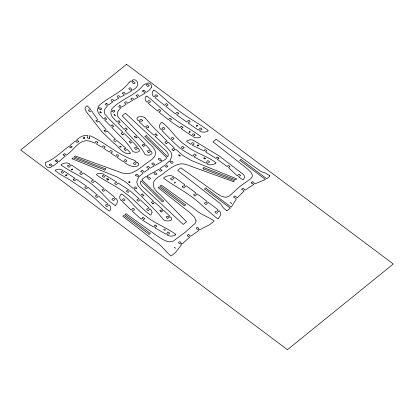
<?xml version="1.0" encoding="UTF-8"?>
<svg xmlns="http://www.w3.org/2000/svg" width="414" height="414" viewBox="0 0 414 414"><rect width="100%" height="100%" fill="white"/><g stroke="black" fill="none" stroke-linecap="round" stroke-linejoin="round"><path stroke-width="0.62" d="M108.623 179.453L108.566 179.614A1.946 1.408 18 0 1 108.282 179.909L108.178 179.961A2.406 1.744 18 0 1 108.002 180.043L107.971 180.043M71.518 169.605L71.534 169.517A2.36 1.708 18 0 1 71.622 169.383L71.684 169.316M65.531 175.246L65.676 175.417A2.831 2.049 18 0 0 65.821 175.52L65.935 175.598A3.436 2.489 18 0 1 66.074 175.696M189.979 132.252L190.01 131.776M114.104 114.719L114.29 115.283A1.221 0.885 18 0 0 114.606 115.532L114.973 115.672A0.637 0.461 18 0 0 115.537 115.506A0.626 0.455 18 0 0 115.506 115.123M107.283 179.629L107.604 179.179M197.209 125.432L197.059 125.758A0.554 0.404 18 0 0 196.759 125.675M197.24 145.635L197.613 146.007A0.756 0.549 18 0 0 197.778 146.08L198.058 145.992A0.538 0.388 18 0 0 198.094 145.857M151.467 87.188C152.166 84.44 149.211 82.003 146.654 83.323C146.701 84.86 151.607 85.258 147.876 86.438C146.437 86.51 147.125 84.078 145.283 83.892L145.009 84.037A16.296 11.804 18 0 0 143.741 84.839A15.039 10.893 18 0 0 143.104 85.336C134.954 95.841 120.619 99.184 111.915 108.841A20.54 14.878 18 0 0 111.506 109.694C112.153 111.169 114.388 109.684 114.745 110.936M89.3 137.805L89.615 135.761A10.464 7.576 18 0 1 91.044 136.134C105.622 142.996 117.83 154.624 133.334 159.861A20.126 14.573 18 0 1 134.752 160.57A18.526 13.419 18 0 1 136.025 161.315C135.43 163.137 130.99 162.692 134.788 164.513C136.222 164.974 135.404 162.2 137.401 162.267C142.023 165.781 134.188 167.722 131.362 166.055A12.353 8.942 18 0 1 130.265 165.693L129.225 165.264A17.647 12.777 18 0 1 127.874 164.575A31.122 22.537 18 0 1 127.124 164.161L124.697 162.686C124.278 161.067 127.693 161.683 126.746 160.528C124.329 158.055 124.95 160.803 123.274 161.765L116.732 157.222C117.773 156.011 120.334 156.301 117.157 154.707C115.848 154.153 116.919 156.347 115.377 156.244L110.761 152.978C110.574 151.891 113.11 152.559 112.163 151.54C110.052 149.464 110.476 150.991 109.348 152.047L103.578 148.207C104.69 147.167 106.47 147.193 103.526 145.883C102.258 145.371 103.386 147.239 102.144 147.286L96.514 144.031L97.316 142.809L97.947 142.726L97.709 142.214M120.226 146.623L120.526 147.037A0.937 0.678 18 0 0 120.748 147.089L121.147 146.913A1.584 1.149 18 0 0 121.178 146.753A1.025 0.74 18 0 0 121.136 146.634L121.012 146.484A0.538 0.388 18 0 0 120.862 146.401L120.37 146.396M151.462 87.23L150.541 88.875L148.616 90.749A32.287 23.381 18 0 1 146.903 92.001C145.402 93.367 145.112 89.998 143.782 90.2M105.601 168.912L105.291 168.415L104.69 168.56L74.168 156.839L75.224 155.943L121.53 172.752C132.118 176.985 141.158 166.485 149.257 161.325C158.127 155.964 156.973 149.837 149.263 143.642L122.161 115.796L125.483 113.167L162.459 147.7A79.617 57.655 18 0 1 164.612 149.645C166.48 151.338 169.631 154.029 167.722 156.777L146.872 136.341L146.908 135.839L146.235 135.714M203.103 168.7L203.414 169.197L204.014 169.052L234.536 180.768L233.48 181.663L187.175 164.855C176.581 160.616 167.546 171.122 159.442 176.276C150.577 181.642 151.731 187.77 159.442 193.964L186.543 221.811L183.221 224.44L146.256 189.912A79.617 57.655 18 0 1 144.103 187.966C142.23 186.274 139.078 183.583 140.993 180.835L161.838 201.271C161.289 203.057 165.465 200.567 163.095 200.588L142.157 180.059M100.793 112.153L100.623 111.775A0.668 0.481 18 0 0 100.276 111.661L99.955 111.847A4.74 3.431 18 0 0 99.841 111.946L99.676 112.096A5.858 4.238 18 0 0 100.328 112.577A4.642 3.364 18 0 0 100.654 112.825L100.918 113.012L101.383 112.577A0.543 0.393 18 0 0 101.404 112.437L100.861 112.184M100.975 109.679C103.05 107.05 98.542 108.52 97.927 107.159A10.003 7.245 18 0 1 98.403 106.196C107.604 97.207 121.426 93.186 129.209 82.319M114.719 110.983L113.819 112.282L111.102 110.895C109.617 115.656 114.259 118.865 116.996 121.944C118.347 122.316 117.892 120.158 119.035 120.914M105.575 168.959L105.047 170.133L104.488 170.216L104.178 169.724L73.076 157.781L71.953 158.738L117.328 177.083L125.344 181.798L132.961 188.308C134.503 187.847 135.243 185.42 136.661 188.137C136.993 189.358 134.25 187.904 134.141 189.41L140.33 195.32C142.038 195.76 141.309 193.359 142.571 194.094M203.129 168.653L203.657 167.479L204.216 167.396L204.526 167.887L235.628 179.831L236.751 178.874L191.377 160.528L183.361 155.814L175.743 149.304C174.04 148.828 174.392 151.322 173.145 150.618M119.812 146.747L119.848 146.696A1.413 1.025 18 0 1 119.982 146.577L120.205 146.484M119.786 146.81L119.951 147.203M100.975 109.674C99.795 110.3 99.158 107.78 97.611 108.385C96.809 112.882 100.778 115.982 103.516 118.859C104.804 119.206 104.354 117.11 105.477 117.871M146.142 96.291C144.398 98.04 145.112 100.923 147.001 102.274C148.486 101.363 148.279 99.163 150.365 101.627C151.006 102.791 148.067 101.787 148.274 103.319L157.584 111.019C158.598 110.057 158.94 108.38 160.622 110.548C161.512 111.671 158.655 110.776 158.862 112.065L168.296 119.667C169.295 118.699 169.647 117.048 171.318 119.211C172.214 120.314 169.445 119.439 169.631 120.665L179.759 127.703C181.275 127.843 180.281 125.654 181.57 126.239M84.472 138.229L84.549 138.126A2.111 1.532 18 0 0 84.632 138.007A1.263 0.916 18 0 0 84.632 137.541A0.678 0.492 18 0 0 84.461 137.432L84.151 137.257A2.976 2.153 18 0 1 83.995 137.174M135.544 175.138C135.58 176.421 138.519 175.738 138.809 177.378A25.673 18.594 18 0 0 137.722 179.06L136.755 181.994L137.572 184.913A7.017 5.082 18 0 0 138.064 185.824L142.851 191.315L153.625 201.349L151.338 202.192L152.559 203.662M83.954 137.153L83.349 138.183M153.547 90.283C151.633 92.006 151.715 95.184 153.832 96.731C155.581 95.919 155.271 93.217 157.486 95.857M121.116 194.171C119.191 195.905 119.201 199.108 121.338 200.686C122.886 199.91 122.968 197.193 124.961 199.739C125.773 200.956 122.29 200.117 122.565 201.768L131.145 210.069C132.573 209.189 132.361 207.026 134.4 209.417C135.254 210.597 132.061 209.681 132.335 211.181L141.236 219.208L142.799 217.945M65.707 175.06L65.717 175.05A0.823 0.595 18 0 1 65.842 174.941M72.031 147.011C72.341 145.847 69.93 146.861 69.909 145.5L75.519 140.915L77.123 142.499L78.551 141.593M115.646 205.22L117.002 203.346L117.462 201.509A5.475 3.964 18 0 0 115.879 198.332C114.15 199.02 114.114 202.115 112.034 199.455C111.237 198.213 114.875 199.005 114.611 197.281L105.322 189.555C104.142 190.471 103.893 192.463 102.113 190.171C101.228 189.012 104.307 189.933 104.049 188.51L94.671 180.866C93.378 181.834 93.46 183.666 91.504 181.348C90.821 180.219 93.512 181.234 93.336 179.867L83.157 172.871C81.915 173.761 81.703 175.862 79.886 173.528C78.996 172.384 82.003 173.3 81.765 171.919L71.487 165C69.712 165.662 69.681 168.865 67.575 166.174C66.768 164.943 70.359 165.755 70.085 164.053A5.47 3.959 18 0 0 65.955 162.945L63.616 163.37L61.262 164.493A0.724 0.528 18 0 0 61.339 165.258C71.969 172.736 84.528 177.451 94.32 186.279A214.706 155.483 18 0 1 98.729 190.078L110.233 201.861L114.642 205.163A0.724 0.528 18 0 0 115.641 205.225M78.593 141.567C78.95 140.449 76.549 141.288 76.569 140.056C79.607 137.158 83.504 134.747 87.892 135.507L87.602 137.407L87.126 137.862L89.465 138.514L89.719 138.198L89.3 137.805M218.261 218.416C220.398 216.594 221.873 212.993 219.358 210.819C217.303 211.347 217.314 215.161 215.073 212.304C214.348 211.021 218.245 211.616 218.069 209.789L208.371 202.399C206.426 203.119 206.777 206.239 204.48 203.471C203.936 202.265 207.202 203.114 207.047 201.39L197.343 194.016C195.589 194.828 195.894 197.545 193.674 194.896C193.1 193.711 196.189 194.652 196.003 193.012L186.155 185.751C184.199 186.466 184.556 189.607 182.253 186.833M55.44 160.725L55.512 161.243L56.18 161.289M197.706 145.045L197.68 145.361M128.407 181.958A2.976 2.153 18 0 1 128.578 182.025L128.645 182.056A1.651 1.195 18 0 0 128.961 182.165L129.039 182.082A4.626 3.348 18 0 1 129.427 181.777A1.299 0.942 18 0 0 129.308 181.57L129.251 181.492A2.246 1.625 18 0 1 129.158 181.358M135.569 175.122C137.189 172.405 137.94 176.343 139.627 176.348L143.099 173.031L141.562 171.681L140.889 171.593L140.874 171.08L142.483 170.283L144.181 172.183L148.885 168.99L147.415 167.644L146.742 167.546L146.768 167.023L148.393 166.283L150.091 168.255L154.199 165.895C154.039 164.43 149.48 164.058 153.118 162.909C154.52 162.769 153.708 165.082 155.462 165.202L161.45 161.869C161.377 160.042 158.05 160.223 158.164 158.955C160.477 156.388 160.616 160.927 162.671 161.144C163.809 160.14 166.852 159.043 166.578 157.579L145.614 137.024L144.941 136.899L144.916 136.444L146.178 135.745M218.225 158.583L217.355 159.39L227.234 166.645L228.083 165.336L229.993 166.449L230.034 166.909L229.372 166.899L228.512 167.701L237.377 175.903C238.583 174.822 238.34 173.047 240.456 175.282C241.207 176.39 238.402 175.515 238.676 176.938L242.568 179.588A0.73 0.528 18 0 0 243.556 179.604L244.462 177.156A5.511 3.99 18 0 0 243.38 174.47L218.877 155.716L193.219 140.279A5.501 3.985 18 0 0 189.715 139.839L186.843 140.926A0.73 0.528 18 0 0 186.988 141.712L190.89 144.372C192.194 143.363 191.863 141.365 194 143.627C194.968 144.703 192.101 143.958 192.375 145.236L203.921 150.944L204.785 150.147L204.666 149.63L205.246 149.589L206.922 150.919L205.432 151.788L215.963 158.438C217.159 158.433 216.149 156.585 217.381 157.129M106.258 103.35C102.698 105.192 109.11 104.814 107.122 106.377A32.385 23.453 18 0 0 106.605 106.931L105.296 108.463A14.029 10.159 18 0 0 104.654 109.741L104.23 112.075L104.866 114.254L109.612 119.47L123.118 132.49L121.059 133.215L122.28 134.679M119.646 105.606L118.637 106.812L120.862 107.971C117.819 110.191 115.542 114.942 118.916 117.892C124.557 124.045 130.741 129.67 136.636 135.575C136.584 136.899 134.053 135.58 134.478 136.755M71.974 147.053L70.603 147.979L68.864 146.359C61.246 151.897 54.4 159.349 45.416 162.536C44.676 164.384 46.104 166.531 47.75 167.375A2.867 2.075 18 0 0 48.469 167.629L49.576 167.753L51.595 166.946C51.848 165.434 48.826 165.833 49.313 164.705M179.666 156.228L179.888 156.047M197.328 145.495L197.685 145.495M107.371 178.351L106.403 179.133A1.563 1.133 18 0 0 106.382 178.92M189.069 132.221L189.591 131.797A1.801 1.304 18 0 0 189.7 131.699L189.99 131.502M178.408 155.291L178.812 154.965A1.449 1.051 18 0 1 179.024 154.815M179.252 155.545L179.604 155.26A5.429 3.933 18 0 1 180.095 155.617L180.25 155.742M204.785 159.059L205.753 158.277A1.563 1.133 18 0 0 205.779 158.49L205.794 158.521M163.525 229.775L164.493 228.994A1.563 1.133 18 0 0 164.518 229.206L164.534 229.237M164.493 230.5L165.46 229.718A1.563 1.133 18 0 0 165.486 229.93L165.496 229.946M231.167 203.605L231.685 203.186M179.966 155.99L180.038 155.928A6.484 4.699 18 0 0 180.25 155.742M142.587 90.951C142.23 92.115 145.195 91.623 145.06 93.155L139.295 96.54L137.852 94.677L136.159 95.38L136.128 95.888L136.796 96.007L138.053 97.243L133.857 99.629C132.946 96.493 128.402 98.708 132.62 100.338L127.574 103.298C126.71 100.229 122.166 102.563 126.368 104.038L121.902 107.097C120.5 107.314 120.893 105.115 119.677 105.575M55.466 160.71L56.501 159.902M106.284 103.324L106.947 103.34L107.06 103.857L108.634 104.939L112.841 101.818C108.592 100.323 113.131 97.947 114.031 101.057L118.999 98.046C114.745 96.426 119.341 94.118 120.2 97.306L124.423 94.972L123.061 93.642L122.394 93.517L122.425 93.015L124.117 92.312L125.685 94.294L131.559 90.951C131.398 89.584 126.487 89.026 130.012 87.773C131.45 87.654 130.917 90.097 132.754 90.2L134.659 88.881A22.905 16.586 18 0 0 135.89 87.866L136.636 87.033A12.57 9.103 18 0 0 137.096 86.319C139.435 83.297 135.792 77.899 132.164 80.238C132.087 81.77 137.624 82.671 133.82 83.778C132.335 83.778 132.858 81.216 130.927 80.942A19.354 14.014 18 0 0 129.215 82.319M63.906 155.1L63.321 155.121L63.068 154.665L64.512 153.584L66.312 155.188C73.578 150.712 78.986 139.057 88.793 140.946A13.957 10.107 18 0 1 90.687 141.443L93.166 142.457A27.412 19.851 18 0 1 94.076 142.856L94.961 143.265C95.841 141.914 95.179 140.31 97.668 142.199M251.924 183.091L251.334 183.102L251.096 182.652L252.649 181.601L255.06 183.78L265.457 179.464L240.565 160.844C238.278 161.191 241.823 158.096 241.626 159.99L266.694 178.744L269.68 176.328A0.73 0.528 18 0 0 269.55 175.562M143.72 90.252L142.664 90.914M56.521 159.887C57.805 159.514 57.318 161.812 58.86 161.672L65.314 156.088L63.927 155.084M215.72 163.24C213.101 165 209.505 165.533 206.736 163.804C207.393 162.024 211.797 162.583 208.04 160.673C206.664 160.259 206.99 163.049 205.385 162.987L193.938 156.854C194.839 155.41 198.197 155.871 194.777 154.096C193.4 153.573 194.301 156.156 192.427 155.995L181.637 149.49C181.441 147.839 184.603 148.761 184.002 147.575M175.531 234.862C173.036 236.477 169.652 236.601 167.132 234.961C168.074 233.455 171.572 233.827 168.146 232.068C166.894 231.359 167.618 234.376 165.688 234.055L154.701 227.705C155.814 226.479 158.484 226.737 155.353 225.102M207.937 130.974C205.453 132.563 202.11 132.635 199.626 131.01C199.336 129.406 202.731 130.296 201.887 129.09C199.89 126.534 199.802 129.292 198.239 130.058L188.122 123.005C187.863 121.571 190.952 122.497 190.067 121.338C188.225 118.968 188.028 121.167 186.745 122.042L176.742 114.901C176.509 113.539 179.485 114.455 178.594 113.317C176.835 111.035 176.561 112.981 175.407 113.902L165.854 106.398C165.584 104.939 168.721 105.865 167.841 104.701C166.024 102.356 165.802 104.483 164.56 105.368L155.115 97.776C154.919 96.12 158.081 97.042 157.48 95.857M72.072 169.036L72.171 168.995A0.75 0.543 18 0 1 72.388 169.005L72.419 169.016A2.841 2.06 18 0 1 72.605 169.098L72.657 169.14A0.559 0.404 18 0 1 72.817 169.429L72.729 169.611A0.549 0.398 18 0 1 72.61 169.693L72.497 169.74A1.433 1.04 18 0 1 72.29 169.724A1.159 0.838 18 0 1 72.072 169.631L71.839 169.228M49.328 164.7C51.388 162.588 51.465 165.574 52.821 166.226L57.815 162.531L56.19 161.284M155.436 134.327L153.863 135.171L146.09 128.242C146.225 126.746 149.035 128.154 148.724 126.938M153.268 203.284L154.841 202.436L162.614 209.37C162.423 210.85 159.711 209.468 159.98 210.674M122.989 134.302L124.283 133.608L131.523 140.708L129.121 141.5L130.286 142.97M136.304 137.489L137.784 136.698L144.833 143.855C144.74 145.314 141.945 143.881 142.318 145.107M197.794 144.962L198.037 144.921A0.999 0.724 18 0 1 198.285 145.014L198.342 145.05A1.273 0.921 18 0 1 198.575 145.242L198.658 145.33A0.517 0.378 18 0 1 198.673 145.464L198.415 145.687A1.728 1.252 18 0 1 198.182 145.697M107.666 179.153L107.956 179.039A0.869 0.631 18 0 1 108.163 179.008A0.766 0.554 18 0 1 108.421 179.127L108.52 179.205A1.299 0.942 18 0 1 108.623 179.334L108.634 179.36M196.686 125.701L196.484 125.799A1.63 1.18 18 0 1 196.381 125.965L196.381 126.037A0.543 0.393 18 0 0 196.464 126.223L196.707 126.446A0.921 0.668 18 0 0 196.94 126.539L197.162 126.518M130.043 153.382C122.772 155.188 118.72 146.049 113.591 143.001L101.979 131.787L86.148 111.501L84.999 108.603L85.408 107.226L86.614 105.974A0.724 0.523 18 0 1 87.608 106.16L90.599 109.425L89.207 110.072L88.534 109.917L88.461 110.414L89.854 111.759L91.561 110.641L92.089 111.459A212.791 154.096 18 0 0 94.439 114.994L97.89 119.858L96.679 120.422L96.007 120.267L95.934 120.764L97.414 122.125L98.832 121.085L106.196 129.825C106.062 131.026 103.764 129.598 104.142 130.777M175.143 248.126L175.179 248.121A1.563 1.133 18 0 1 175.432 248.141L174.232 247.225M107.816 180.064L107.671 180.043A0.637 0.461 18 0 1 107.402 179.883L107.278 179.717M71.979 170.071L71.694 169.937A0.678 0.492 18 0 1 71.539 169.776L71.508 169.719M204.599 157.429L204.563 157.418A0.559 0.404 18 0 0 204.314 157.449A0.652 0.471 18 0 0 204.195 157.662L204.231 158.288M174.491 183.247L174.511 183.252A0.559 0.404 18 0 0 174.765 183.221A0.652 0.471 18 0 0 174.884 183.009L174.827 182.305A0.942 0.683 18 0 1 174.801 182.067M174.822 182.072L175.577 182.615M189.928 132.361L189.115 131.766M231.172 202.891L230.282 202.601A6.593 4.771 18 0 0 230.127 202.555M129.406 182.351L129.639 182.439A4.973 3.602 18 0 1 129.867 182.527M218.225 158.583C219.767 159.085 218.25 156.937 217.464 157.201M155.343 225.102C153.961 224.548 155.152 227.022 153.227 226.82L142.571 220.207L144.134 218.944L144.895 218.799L143.218 217.376L142.664 217.479L142.794 217.94M269.493 175.546L265.85 173.243L261.462 171.67A9.382 6.795 18 0 1 260.23 170.992L216.144 139.27L212.967 141.842L247.22 168.721L250.925 172.198L252.395 175.091L252.359 176.359L250.879 178.61L240.084 186.326L229.537 195.884L226.706 197.121L225.081 197.199L221.309 196.169L216.698 193.421L180.856 167.83L177.678 170.402L220.119 203.45A9.382 6.795 18 0 1 221.04 204.381L223.234 207.735L226.334 210.483M179.029 154.82L179.319 155.033A3.783 2.738 18 0 1 179.598 155.255M251.929 183.091L253.766 184.463L245.145 190.104L243.101 188.199L241.641 189.12L241.719 189.638L242.387 189.684L244.089 190.963L237.175 197.887L235.012 195.874L233.496 196.857L233.62 197.323L234.288 197.364L236.353 198.917L231.219 207.171L206.348 188.541C206.539 186.652 203 189.741 205.287 189.4L230.344 208.164L227.333 210.602A0.73 0.528 18 0 1 226.401 210.535M197.374 125.421L197.83 125.763M194.818 134.907C192.707 132.402 192.934 134.71 191.397 135.601L181.151 128.661L183.086 127.574L181.575 126.239M203.497 158.055L204.252 158.603A0.942 0.683 18 0 0 204.247 158.386L204.252 158.386M184.007 147.57C181.772 144.905 182.093 147.705 180.302 148.491L171.531 140.351C172.343 138.773 176.1 139.29 172.55 137.458C171.194 136.905 172.152 139.383 170.371 139.213L162.05 130.545C161.998 129.121 165.388 129.572 164.917 128.397C162.593 125.571 162.956 128.837 160.942 129.525C158.593 127.693 159.276 124.257 161.325 122.508A0.724 0.528 18 0 1 162.324 122.565C171.029 129.049 176.214 139.316 185.601 145.242C194.518 152.89 206.358 155.555 215.616 162.459A0.724 0.528 18 0 1 215.73 163.23M73.314 179.717C75.001 181.901 75.338 180.188 76.367 179.231L86.557 186.217C86.723 187.397 84.026 186.538 84.922 187.63C86.557 189.762 86.945 188.194 87.897 187.216L97.259 194.875C96.064 195.915 93.885 195.781 96.819 197.307C98.087 197.897 97.109 195.817 98.527 195.925L107.681 203.755C107.956 205.24 104.773 204.319 105.648 205.494C107.474 207.849 107.681 205.691 108.949 204.806C110.843 206.167 111.547 209.07 109.772 210.809A0.724 0.523 18 0 1 108.804 210.762L104.38 207.455L94.578 198.073L85.098 190.186L69.511 179.671A199.683 144.605 18 0 0 64.387 176.643L59.926 174.175L55.512 170.873A0.724 0.523 18 0 1 55.414 170.113C57.794 168.689 60.894 169.016 63.156 170.532C63.42 171.976 60.309 171.049 61.189 172.214C63.052 174.61 63.233 172.333 64.558 171.474L74.965 178.289C75.11 179.547 72.564 178.579 73.257 179.671M166.133 143.518C167.391 144.253 166.671 141.852 168.374 142.292L174.563 148.202L171.945 149.133L173.109 150.577M126.047 128.097C124.862 127.362 125.395 129.603 123.952 129.24L118.093 123.087L120.236 122.399L119.066 120.955M112.53 124.992C111.335 124.241 112.044 126.405 110.579 126.058L104.628 119.998L106.672 119.356L105.508 117.912M122.301 134.695L122.968 134.824L123.01 134.322M152.575 203.672L153.247 203.802L153.289 203.3M194.818 134.907C195.48 136.056 192.577 135.052 192.789 136.553C195.051 138.064 198.14 138.385 200.526 136.972A0.73 0.528 18 0 0 200.423 136.185C191.346 129.53 181.223 124.381 172.291 117.472C163.385 111.04 155.824 102.977 147.156 96.307A0.73 0.528 18 0 0 146.173 96.26M182.258 186.828C181.699 185.632 184.97 186.476 184.81 184.763L174.946 177.508C172.861 178.015 172.871 181.896 170.615 179.024C169.885 177.746 173.756 178.362 173.569 176.545C170.449 174.729 166.588 175.795 163.799 177.735A0.73 0.528 18 0 0 163.908 178.47C172.99 185.193 183.174 190.3 192.194 197.142C201.033 203.647 208.49 211.808 217.236 218.39A0.724 0.528 18 0 0 218.23 218.447M143.399 146.245C144.631 146.98 144.274 144.517 145.925 145.003L150.453 150.199C149.485 151.343 145.516 149.754 148.228 152.378M130.306 142.996C131.507 143.751 131.098 141.386 132.646 141.847L137.438 147.099C136.439 148.165 132.791 146.592 135.471 149.221C136.604 150.127 136.811 147.601 138.374 148.316L139.425 150.184L139.27 150.991A2.888 2.091 18 0 1 138.938 151.452C137.143 152.719 134.54 152.414 132.677 151.431C127.595 142.054 118.714 135.161 111.697 127.201L113.788 126.461L112.587 125.059M161.072 211.828C162.34 212.527 162.071 209.97 163.83 210.467L169.538 215.849C168.679 217.215 164.223 215.316 167.116 218.126M126.099 128.164L127.3 129.566L125.049 130.394C131.781 138.307 140.403 145.231 145.107 154.551C147.125 155.431 149.904 155.509 151.633 153.992A3.224 2.334 18 0 0 151.943 153.449L152.041 152.787L151.348 151.436C149.661 150.712 149.449 153.242 148.253 152.414M134.56 136.822C134.4 137.334 136.723 138.793 136.32 137.51M142.131 180.033C141.898 178.558 144.869 177.477 146.038 176.473C148.098 176.69 148.228 181.223 150.541 178.657C150.68 177.368 147.379 177.466 147.255 175.748L153.247 172.41C154.712 173.036 154.722 176.214 156.849 174.02C157.294 172.886 154.277 173.243 154.505 171.717L158.619 169.357L160.311 171.329L161.946 170.584L161.962 170.066L161.294 169.963L159.82 168.622L164.524 165.429L166.221 167.328L167.83 166.531L167.815 166.019L167.142 165.931L165.605 164.581L169.078 161.258C170.765 161.269 171.515 165.207 173.135 162.49C173.228 161.191 170.102 161.874 169.895 160.234A25.673 18.594 18 0 0 170.982 158.552L171.95 155.617L171.132 152.699A7.022 5.082 18 0 0 170.64 151.788L165.854 146.297L155.079 136.263L157.382 135.357L155.98 133.831L155.395 133.851L155.416 134.312M142.385 145.164L143.358 146.189M148.678 126.891C147.265 124.133 146.494 126.808 144.874 127.145L139.166 121.763C139.684 120.267 142.338 121.923 142.457 120.728M160.027 210.721L161.056 211.813M104.214 130.84L105.617 132.133L107.262 130.99L115.537 139.316C111.283 139.342 115.485 143.047 116.738 140.418L126.037 148.259L123.921 148.854L125.137 150.427L125.742 150.515L125.815 150.018L127.207 149.376L130.208 152.652A0.73 0.528 18 0 1 130.079 153.366M167.127 218.131C168.384 218.918 168.845 216.331 170.635 217.014L171.691 218.437L171.66 219.477A2.815 2.039 18 0 1 171.277 220.088L170.314 220.657L168.11 220.978L165.812 220.776L163.913 220.062L156.621 211.647L141.484 196.438L143.824 195.563L142.618 194.15M166.086 143.461L164.881 142.043L167.22 141.174L152.083 125.965L144.791 117.55L142.892 116.836L140.594 116.634L138.39 116.955L137.432 117.519A2.815 2.039 18 0 0 137.044 118.135L137.013 119.175L138.069 120.598C139.937 120.784 141.371 117.555 142.473 120.722M66.975 174.967L66.965 174.915A1.159 0.838 18 0 0 66.835 174.749A1.092 0.792 18 0 0 66.437 174.506M153.578 90.252A0.724 0.528 18 0 1 154.577 90.314C163.292 96.933 170.868 104.959 179.723 111.449C188.686 118.326 198.829 123.465 207.864 130.203A0.724 0.528 18 0 1 207.957 130.959M121.136 194.15A0.724 0.528 18 0 1 122.135 194.207C130.881 200.686 136.899 210.24 146.111 216.299C155.033 223.632 166.211 227.312 175.412 234.086A0.73 0.528 18 0 1 175.531 234.857M197.949 145.63A0.926 0.673 18 0 1 197.788 145.521M66.985 174.967A0.585 0.424 18 0 1 66.395 175.365A1.211 0.88 18 0 1 66.012 175.138M129.406 182.351A3.804 2.758 18 0 1 128.956 182.165M129.944 182.486A5.103 3.695 18 0 1 129.82 182.31L129.701 182.129A3.488 2.525 18 0 0 129.437 181.782M114.114 114.725A0.605 0.44 18 0 1 114.813 114.575M83.354 138.178A1.728 1.252 18 0 0 83.907 138.452A1.201 0.869 18 0 0 84.446 138.235M196.024 220.439L195.894 221.935L195.144 223.374L185.27 232.187L173.285 241.067L169.549 241.864L167.473 241.538L162.588 239.411L156.285 235.302L125.991 213.645L124.935 214.504L149.578 232.947C151.866 232.606 148.321 235.695 148.517 233.806L123.874 215.358L122.813 216.217L154.908 241.238C161.377 244.834 165.103 251.143 170.599 255.697A0.724 0.523 18 0 0 171.499 255.723L175.583 252.416L181.472 244.731C181.249 243.375 176.307 243.261 179.578 241.667C180.954 241.393 180.633 243.877 182.393 243.774L189.684 237.134L187.185 235.69L188.287 234.443L188.955 234.479L189.032 235.002L190.745 236.28L198.984 230.35C198.699 229.066 194.006 228.937 197.224 227.384C198.627 227.141 198.368 229.666 200.174 229.594L205.059 226.986A192.251 139.223 18 0 1 208.894 225.138L213.878 221.423A0.714 0.517 18 0 0 213.821 220.714C207.621 216.501 200.231 214.405 194.658 209.075L161.279 185.089L160.218 185.948L184.861 204.397C187.154 204.055 183.609 207.145 183.806 205.251L159.162 186.807L158.101 187.661L190.171 212.899L194.383 217.081L196.024 220.439M152.047 212.558L150.996 214.876A0.724 0.528 18 0 1 150.039 214.876C141.303 208.309 134.529 199.434 125.426 193.224C116.572 185.984 105.782 181.751 96.695 174.941A0.724 0.523 18 0 1 96.612 174.196C98.993 172.767 102.098 173.088 104.364 174.599C103.391 175.934 100.359 175.505 103.666 177.239C105.011 177.792 104.038 175.35 105.787 175.52L116.557 182.046C116.753 183.298 113.933 182.408 114.838 183.526C116.588 185.793 116.867 183.868 118.006 182.952L128.506 189.69C127.476 190.942 124.686 190.543 127.9 192.256C129.225 192.805 128.221 190.549 129.841 190.688L138.902 198.591C137.883 199.796 135.161 199.47 138.343 201.121C139.632 201.753 138.669 199.564 140.123 199.688L148.921 207.807C147.995 209.215 144.74 208.744 148.119 210.514C149.449 211.088 148.481 208.713 150.158 208.879L151.715 210.84L152.047 212.558M126.56 64.325L20.7 150.003L287.44 349.675L393.3 263.997L126.56 64.325"/></g></svg>
